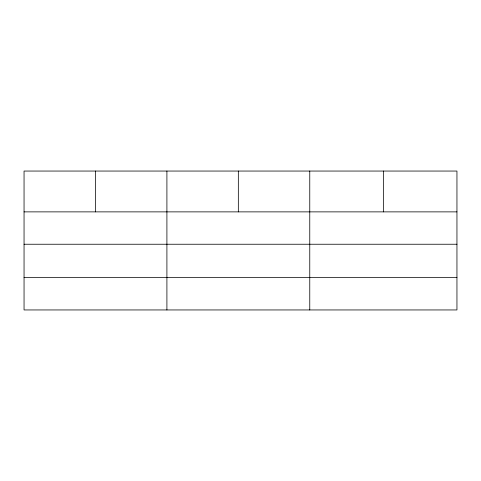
<?xml version="1.0" encoding="UTF-8"?>
<svg xmlns="http://www.w3.org/2000/svg" width="481" height="481" viewBox="0 0 481 481"><rect width="100%" height="100%" fill="white"/><g stroke="black" fill="none" stroke-linecap="round" stroke-linejoin="round"><path stroke-width="0.72" d="M456.95 244.24L456.95 171.05L24.05 171.05L24.05 309.95L456.95 309.95L456.95 244.24L24.05 244.24M24.05 211.874L456.95 211.874M24.05 277.585L456.95 277.585M383.357 171.05L383.357 211.874M309.764 171.05L309.764 309.95M238.335 171.05L238.335 211.874M166.907 171.05L166.907 309.95M95.478 171.05L95.478 211.874"/></g></svg>
